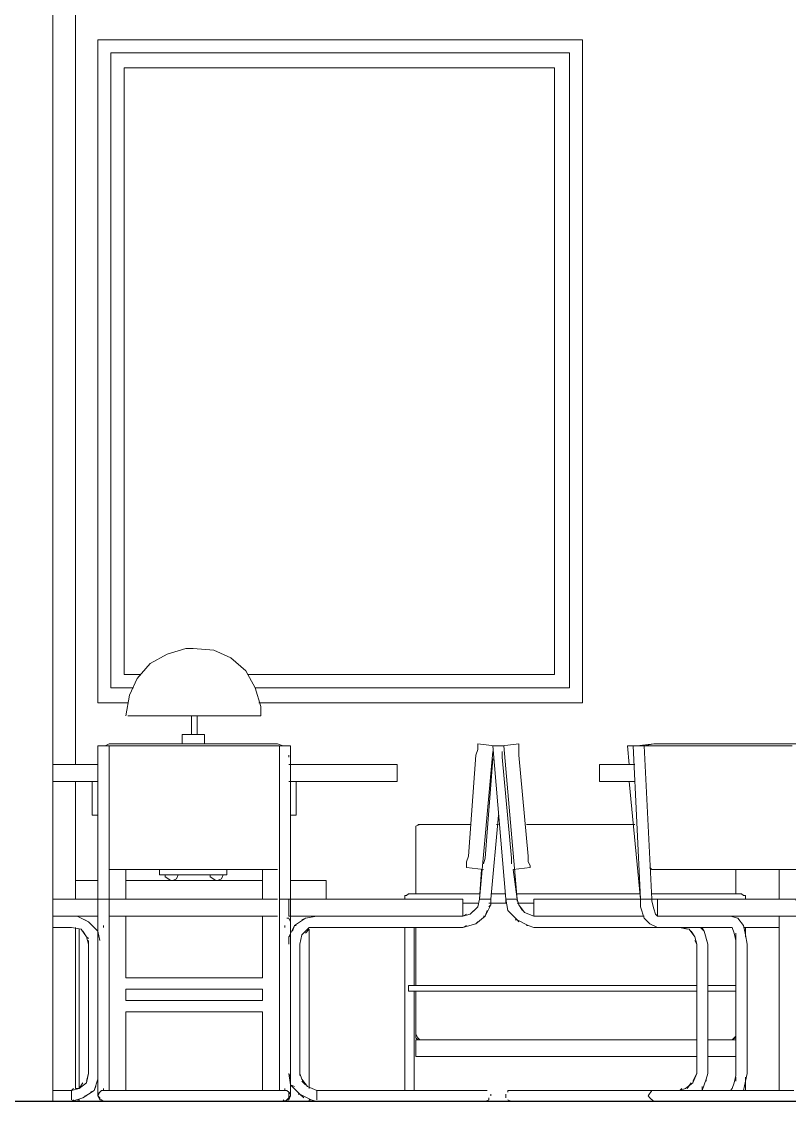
# Model space of a CAD drawing. Header units: millimetres. Extents: x -6983 to 114033, y -5968 to 36007.
# Drawn here: x 81509 to 83245, y 2094 to 4543 of the extents above; entities that cross this region are included whole.
import ezdxf

# ---------------------------------------------------------------- set-up
doc = ezdxf.new("R2010")
doc.units = ezdxf.units.MM
doc.layers.add('PDF _Геометрия', color=7, linetype='Continuous')

msp = doc.modelspace()

# ---------------------------------------------------------------- linework, layer by layer
at = {"layer": 'PDF _Геометрия', "lineweight": 18}
for points in [[(81579.3, 5526.8), (81579.3, 2102.1)], [(81748.6, 3003.8), (81680.9, 3003.8), (81680.9, 4502.4), (82777.3, 4502.4), (82777.3, 3003.8), (82044.9, 3003.8)]]:
    msp.add_lwpolyline(points, dxfattribs=at)
at = {"layer": 'PDF _Геометрия', "lineweight": 9}
for points in [[(81630.1, 5526.8), (81630.1, 2864.1)], [(82044.9, 3003.8), (82777.3, 3003.8), (82777.3, 4502.4), (81680.9, 4502.4), (81680.9, 3003.8), (81748.6, 3003.8)], [(81761.3, 3037.6), (81710.5, 3037.6), (81710.5, 4472.7), (82747.7, 4472.7), (82747.7, 3037.6), (82036.5, 3037.6)], [(81630.1, 2826), (81630.1, 2559.3)], [(81630.1, 2495.8), (81630.1, 2131.7)]]:
    msp.add_lwpolyline(points, dxfattribs=at)
for points in [[(81740.1, 4438.9), (82713.8, 4438.9), (81740.1, 4438.9), (81740.1, 3067.3), (81778.2, 3067.3), (81740.1, 3067.3)], [(82019.5, 3067.3), (82713.8, 3067.3), (82713.8, 4438.9), (82713.8, 3067.3)]]:
    msp.add_lwpolyline(points, close=True, dxfattribs=at)
at = {"layer": 'PDF _Геометрия', "color": 253, "lineweight": 9, "true_color": 0xababab}
for points in [[(81744.4, 2974.1), (81752.8, 3020.7), (81769.8, 3058.8), (81799.4, 3092.7), (81837.5, 3113.8), (81879.8, 3126.5), (81896.8, 3126.5), (81943.3, 3122.3), (81981.4, 3105.4), (82015.3, 3075.7), (82036.5, 3037.6), (82049.2, 2995.3), (82049.2, 2974.1), (82036.5, 2974.1), (82049.2, 2974.1)], [(81905.2, 2974.1), (81939.1, 2974.1), (81977.2, 2974.1), (82011.1, 2974.1), (82032.2, 2974.1), (82044.9, 2974.1), (82032.2, 2974.1), (82011.1, 2974.1), (81977.2, 2974.1), (81939.1, 2974.1), (81896.8, 2974.1), (81858.7, 2974.1), (81820.6, 2974.1), (81786.7, 2974.1), (81765.5, 2974.1), (81752.8, 2974.1), (81765.5, 2974.1), (81786.7, 2974.1), (81820.6, 2974.1), (81858.7, 2974.1), (81892.5, 2974.1)], [(81871.4, 2910.6), (81871.4, 2931.8), (81922.2, 2931.8), (81922.2, 2910.6)], [(81896.8, 2931.8), (81896.8, 2931.8)], [(81685.1, 2106.3), (81685.1, 2110.5), (81680.9, 2114.8), (81680.9, 2123.2), (81680.9, 2140.2), (81680.9, 2165.6), (81680.9, 2457.7), (81680.9, 2483.1), (81680.9, 2500), (81680.9, 2508.5), (81680.9, 2516.9), (81680.9, 2538.1), (81680.9, 2559.3), (81680.9, 2906.4), (81685.1, 2906.4), (81680.9, 2906.4)], [(81680.9, 2906.4), (81680.9, 2906.4)], [(81680.9, 2906.4), (81680.9, 2906.4)], [(81685.1, 2559.3), (81689.3, 2559.3), (81693.6, 2559.3), (81697.8, 2559.3), (81702, 2559.3), (81706.3, 2559.3), (81706.3, 2906.4), (81702, 2906.4), (81706.3, 2906.4)], [(82091.5, 2127.5), (82091.5, 2140.2), (82091.5, 2165.6), (82091.5, 2457.7), (82091.5, 2483.1), (82091.5, 2500), (82091.5, 2508.5), (82091.5, 2516.9), (82091.5, 2538.1), (82091.5, 2559.3), (82095.7, 2559.3), (82104.2, 2559.3), (82100, 2559.3), (82095.7, 2559.3), (82091.5, 2559.3), (82091.5, 2906.4), (82087.3, 2906.4), (81706.3, 2906.4), (81702, 2906.4), (81693.6, 2906.4), (81702, 2906.4)], [(81697.8, 2906.4), (81706.3, 2910.6), (82087.3, 2910.6), (82100, 2906.4)], [(81706.3, 2906.4), (81706.3, 2906.4)], [(81706.3, 2906.4), (81706.3, 2906.4)], [(81706.3, 2906.4), (81706.3, 2906.4)], [(81706.3, 2906.4), (81706.3, 2906.4)], [(82091.5, 2906.4), (82091.5, 2906.4)], [(82091.5, 2906.4), (82091.5, 2906.4)], [(82091.5, 2906.4), (82091.5, 2906.4)], [(82091.5, 2906.4), (82091.5, 2906.4)], [(82138.1, 2559.3), (82125.4, 2559.3), (82116.9, 2559.3), (82116.9, 2906.4), (82112.7, 2906.4), (82116.9, 2906.4)], [(82116.9, 2906.4), (82116.9, 2906.4)], [(82116.9, 2906.4), (82116.9, 2906.4)], [(82578.3, 2906.4), (82582.6, 2906.4), (82586.8, 2906.4), (82595.3, 2906.4), (82586.8, 2906.4), (82582.6, 2906.4), (82578.3, 2906.4), (82574.1, 2906.4), (82578.3, 2906.4), (82574.1, 2906.4), (82578.3, 2906.4), (82574.1, 2906.4), (82578.3, 2906.4), (82582.6, 2906.4), (82578.3, 2906.4), (82582.6, 2906.4), (82578.3, 2906.4), (82540.2, 2910.6), (82540.2, 2906.4), (82540.2, 2897.9), (82536, 2885.2), (82519.1, 2656.6)], [(82536, 2885.2), (82540.2, 2897.9), (82540.2, 2906.4), (82540.2, 2910.6)], [(82548.7, 2627), (82544.5, 2559.3), (82540.2, 2542.3), (82544.5, 2559.3), (82574.1, 2893.7)], [(82565.6, 2550.8), (82603.7, 2550.8), (82603.7, 2559.3), (82574.1, 2906.4), (82578.3, 2906.4), (82582.6, 2906.4), (82586.8, 2906.4), (82595.3, 2906.4), (82586.8, 2906.4), (82582.6, 2906.4), (82578.3, 2906.4), (82574.1, 2906.4), (82603.7, 2559.3), (82608, 2559.3), (82612.2, 2559.3), (82616.4, 2559.3), (82620.7, 2559.3), (82624.9, 2559.3), (82629.1, 2559.3)], [(82574.1, 2906.4), (82574.1, 2906.4)], [(82574.1, 2906.4), (82574.1, 2906.4)], [(82633.4, 2546.6), (82629.1, 2559.3), (82599.5, 2906.4), (82595.3, 2906.4), (82633.4, 2910.6), (82633.4, 2906.4), (82633.4, 2897.9), (82633.4, 2885.2), (82654.5, 2656.6), (82654.5, 2643.9), (82658.8, 2635.5), (82658.8, 2631.2)], [(82595.3, 2906.4), (82595.3, 2906.4)], [(82595.3, 2906.4), (82595.3, 2906.4)], [(82595.3, 2906.4), (82595.3, 2906.4)], [(82595.3, 2906.4), (82595.3, 2906.4)], [(82616.4, 2639.7), (82616.4, 2652.4), (82595.3, 2881), (82595.3, 2893.7)], [(82633.4, 2885.2), (82633.4, 2897.9), (82633.4, 2906.4), (82633.4, 2910.6)], [(82878.9, 2906.4), (82878.9, 2906.4)], [(82891.6, 2906.4), (82895.8, 2906.4), (82900.1, 2906.4), (82895.8, 2906.4), (82891.6, 2906.4), (82908.5, 2559.3), (82908.5, 2542.3), (82917, 2516.9), (82929.7, 2504.2), (82946.6, 2495.8), (83111.7, 2495.8), (83044, 2495.8), (83111.7, 2495.8), (83115.9, 2495.8), (83120.2, 2483.1), (83124.4, 2466.1), (83124.4, 2457.7), (83124.4, 2466.1), (83124.4, 2457.7), (83124.4, 2165.6), (83124.4, 2161.3), (83124.4, 2165.6), (83124.4, 2161.3), (83120.2, 2144.4), (83115.9, 2131.7), (83111.7, 2127.5), (82946.6, 2127.5), (82938.2, 2127.5), (82946.6, 2127.5), (82963.6, 2127.5), (83230.2, 2127.5), (83255.6, 2127.5)], [(82891.6, 2906.4), (82891.6, 2906.4)], [(82891.6, 2906.4), (82891.6, 2906.4)], [(83251.4, 2906.4), (82921.2, 2906.4), (82917, 2906.4), (82912.8, 2906.4), (82908.5, 2906.4), (82900.1, 2906.4), (82938.2, 2910.6), (82917, 2906.4), (82933.9, 2559.3), (82929.7, 2559.3), (82925.5, 2559.3), (82921.2, 2559.3), (82917, 2559.3), (82912.8, 2559.3), (82908.5, 2559.3), (82912.8, 2559.3)], [(82900.1, 2906.4), (82900.1, 2906.4)], [(82900.1, 2906.4), (82900.1, 2906.4)], [(82900.1, 2906.4), (82900.1, 2906.4)], [(82900.1, 2906.4), (82904.3, 2906.4)], [(82900.1, 2906.4), (82900.1, 2906.4)], [(82900.1, 2906.4), (82904.3, 2906.4)], [(82904.3, 2906.4), (82908.5, 2906.4), (82917, 2906.4)], [(82917, 2906.4), (82917, 2906.4)], [(82917, 2906.4), (82917, 2906.4)], [(82917, 2906.4), (82917, 2906.4)], [(82917, 2906.4), (82917, 2906.4)], [(82938.2, 2910.6), (82942.4, 2910.6), (83272.6, 2910.6), (83281, 2906.4), (83289.5, 2897.9), (83293.7, 2885.2), (83302.2, 2656.6), (83302.2, 2643.9), (83293.7, 2635.5), (83285.3, 2631.2), (83268.3, 2627)], [(81680.9, 2885.2), (81680.9, 2881)], [(82112.7, 2881), (82112.7, 2885.2)], [(82574.1, 2876.8), (82557.2, 2652.4), (82552.9, 2639.7)], [(82358.2, 2864.1), (82349.7, 2864.1), (82358.2, 2864.1), (82358.2, 2826), (82349.7, 2826), (82332.8, 2826), (82303.2, 2826), (82260.8, 2826), (82210, 2826), (82150.8, 2826), (82112.7, 2826), (82129.6, 2826), (82129.6, 2749.8), (82116.9, 2749.8)], [(82815.4, 2864.1), (82823.9, 2864.1), (82815.4, 2864.1), (82815.4, 2826), (82823.9, 2826), (82840.8, 2826), (82823.9, 2826), (82815.4, 2826)], [(81680.9, 2749.8), (81668.2, 2749.8), (81668.2, 2826), (81680.9, 2826), (81647, 2826), (81587.7, 2826), (81579.3, 2826), (81587.7, 2826), (81647, 2826)], [(82150.8, 2826), (82210, 2826), (82260.8, 2826), (82303.2, 2826), (82332.8, 2826), (82349.7, 2826), (82358.2, 2826)], [(82667.2, 2521.2), (82679.9, 2521.2), (82692.6, 2521.2), (82917, 2521.2), (82667.2, 2521.2), (82646.1, 2529.6), (82667.2, 2521.2), (82667.2, 2559.3), (82679.9, 2559.3), (82692.6, 2559.3), (82908.5, 2559.3), (82883.1, 2826), (82908.5, 2559.3)], [(82565.6, 2542.3), (82569.9, 2546.6), (82569.9, 2559.3), (82586.8, 2749.8), (82569.9, 2559.3), (82565.6, 2559.3), (82561.4, 2559.3), (82552.9, 2559.3), (82548.7, 2559.3), (82544.5, 2559.3)], [(82404.8, 2728.6), (82409, 2728.6), (82523.3, 2728.6), (82409, 2728.6), (82400.5, 2724.4), (82400.5, 2720.1), (82400.5, 2572), (82400.5, 2720.1), (82400.5, 2724.4)], [(82629.1, 2555), (82629.1, 2559.3), (82620.7, 2627), (82658.8, 2631.2), (82658.8, 2635.5), (82654.5, 2643.9), (82654.5, 2656.6)], [(81706.3, 2627), (82087.3, 2627)], [(81973, 2627), (81973, 2614.3), (81820.6, 2614.3), (81820.6, 2627)], [(82514.8, 2631.2), (82514.8, 2635.5), (82514.8, 2631.2), (82552.9, 2627)], [(82929.7, 2631.2), (82933.9, 2627), (83259.9, 2627)], [(82997.4, 2559.3), (83221.8, 2559.3), (83221.8, 2627), (83221.8, 2559.3)], [(81651.2, 2601.6), (81680.9, 2601.6)], [(81744.4, 2601.6), (82053.4, 2601.6)], [(81850.2, 2601.6), (81846, 2601.6), (81850.2, 2601.6), (81846, 2601.6), (81833.3, 2610.1), (81833.3, 2614.3), (81837.5, 2614.3), (81833.3, 2614.3), (81837.5, 2614.3), (81833.3, 2614.3), (81833.3, 2610.1), (81846, 2601.6)], [(81858.7, 2614.3), (81846, 2614.3), (81837.5, 2614.3)], [(81846, 2601.6), (81846, 2601.6)], [(81846, 2601.6), (81846, 2601.6)], [(81846, 2601.6), (81846, 2601.6)], [(81951.8, 2601.6), (81947.6, 2601.6), (81951.8, 2601.6), (81947.6, 2601.6), (81934.9, 2610.1), (81934.9, 2614.3), (81939.1, 2614.3), (81934.9, 2614.3), (81939.1, 2614.3), (81934.9, 2614.3), (81934.9, 2610.1), (81947.6, 2601.6)], [(81960.3, 2614.3), (81947.6, 2614.3), (81939.1, 2614.3)], [(81947.6, 2601.6), (81947.6, 2601.6)], [(81947.6, 2601.6), (81947.6, 2601.6)], [(81947.6, 2601.6), (81947.6, 2601.6)], [(82197.3, 2559.3), (82197.3, 2601.6), (82193.1, 2601.6), (82184.6, 2601.6), (82167.7, 2601.6), (82146.5, 2601.6), (82116.9, 2601.6)], [(82146.5, 2601.6), (82167.7, 2601.6), (82184.6, 2601.6), (82193.1, 2601.6), (82197.3, 2601.6)], [(81706.3, 2559.3), (81702, 2559.3), (81693.6, 2559.3), (81689.3, 2559.3), (81685.1, 2559.3), (81680.9, 2559.3), (81672.4, 2559.3), (81659.7, 2559.3), (81579.3, 2559.3)], [(81659.7, 2559.3), (81672.4, 2559.3), (81680.9, 2559.3)], [(81680.9, 2559.3), (81680.9, 2559.3)], [(81680.9, 2559.3), (81680.9, 2559.3)], [(81685.1, 2559.3), (81685.1, 2559.3)], [(82087.3, 2559.3), (81706.3, 2559.3), (81706.3, 2533.9), (81706.3, 2516.9), (81706.3, 2508.5), (81706.3, 2504.2), (81706.3, 2487.3), (81706.3, 2461.9), (81706.3, 2457.7), (81706.3, 2165.6), (81706.3, 2144.4), (81706.3, 2127.5)], [(81706.3, 2559.3), (81706.3, 2559.3)], [(81706.3, 2559.3), (81706.3, 2559.3)], [(81706.3, 2559.3), (81706.3, 2559.3)], [(81706.3, 2559.3), (81706.3, 2559.3)], [(82091.5, 2559.3), (82091.5, 2559.3)], [(82091.5, 2559.3), (82091.5, 2559.3)], [(82091.5, 2559.3), (82091.5, 2559.3)], [(82116.9, 2559.3), (82112.7, 2559.3), (82112.7, 2521.2), (82116.9, 2521.2), (82125.4, 2521.2), (82138.1, 2521.2), (82481, 2521.2), (82493.7, 2521.2), (82502.1, 2521.2), (82506.4, 2521.2), (82506.4, 2559.3), (82502.1, 2559.3), (82493.7, 2559.3), (82481, 2559.3)], [(82112.7, 2559.3), (82112.7, 2559.3)], [(82116.9, 2508.5), (82116.9, 2516.9), (82116.9, 2533.9), (82116.9, 2559.3), (82125.4, 2559.3), (82138.1, 2559.3), (82481, 2559.3), (82493.7, 2559.3), (82502.1, 2559.3), (82506.4, 2559.3)], [(82116.9, 2559.3), (82116.9, 2559.3)], [(82116.9, 2559.3), (82116.9, 2559.3)], [(82116.9, 2559.3), (82116.9, 2559.3)], [(82116.9, 2559.3), (82116.9, 2559.3)], [(82116.9, 2559.3), (82116.9, 2559.3)], [(82544.5, 2572), (82387.8, 2572), (82400.5, 2572)], [(82387.8, 2572), (82387.8, 2572)], [(82387.8, 2572), (82387.8, 2572)], [(82506.4, 2550.8), (82540.2, 2550.8)], [(82536, 2504.2), (82557.2, 2521.2), (82569.9, 2546.6), (82569.9, 2559.3)], [(82552.9, 2559.3), (82552.9, 2559.3)], [(82565.6, 2559.3), (82565.6, 2559.3)], [(82603.7, 2572), (82569.9, 2572)], [(82569.9, 2559.3), (82569.9, 2559.3)], [(82569.9, 2559.3), (82569.9, 2559.3)], [(82603.7, 2559.3), (82608, 2533.9), (82616.4, 2525.4)], [(82603.7, 2559.3), (82603.7, 2559.3)], [(82603.7, 2559.3), (82603.7, 2559.3)], [(82603.7, 2559.3), (82603.7, 2559.3)], [(82908.5, 2572), (82629.1, 2572)], [(82629.1, 2550.8), (82667.2, 2550.8)], [(82667.2, 2559.3), (82667.2, 2559.3)], [(82667.2, 2559.3), (82667.2, 2559.3)], [(82667.2, 2559.3), (82679.9, 2559.3), (82692.6, 2559.3)], [(82908.5, 2559.3), (82908.5, 2559.3)], [(82908.5, 2559.3), (82908.5, 2559.3)], [(82912.8, 2559.3), (82912.8, 2559.3)], [(82925.5, 2559.3), (82921.2, 2559.3)], [(82929.7, 2559.3), (82925.5, 2559.3)], [(82933.9, 2559.3), (82929.7, 2559.3)], [(83124.4, 2572), (83137.1, 2572), (82933.9, 2572)], [(82933.9, 2555), (82933.9, 2559.3)], [(82933.9, 2559.3), (82933.9, 2559.3)], [(82933.9, 2559.3), (82933.9, 2559.3)], [(82933.9, 2559.3), (82933.9, 2559.3)], [(83035.5, 2559.3), (83048.2, 2559.3), (83056.7, 2559.3), (83060.9, 2559.3), (83056.7, 2559.3), (83048.2, 2559.3), (83035.5, 2559.3), (82933.9, 2559.3)], [(82938.2, 2538.1), (82933.9, 2555)], [(82946.6, 2559.3), (82946.6, 2559.3)], [(82946.6, 2559.3), (82946.6, 2559.3)], [(83268.3, 2521.2), (82959.3, 2521.2), (82946.6, 2521.2), (82946.6, 2559.3), (82959.3, 2559.3), (83259.9, 2559.3), (83264.1, 2542.3), (83268.3, 2516.9), (83281, 2504.2), (83298, 2495.8), (83463.1, 2495.8), (83467.3, 2495.8), (83471.5, 2483.1), (83475.8, 2466.1), (83475.8, 2457.7), (83475.8, 2165.6), (83475.8, 2161.3), (83471.5, 2144.4), (83467.3, 2131.7), (83463.1, 2127.5), (83425, 2127.5), (83403.8, 2127.5), (83382.6, 2127.5), (83374.2, 2127.5)], [(83154, 2559.3), (83141.3, 2559.3), (83128.6, 2559.3), (83120.2, 2559.3)], [(83137.1, 2572), (83137.1, 2572)], [(83137.1, 2572), (83137.1, 2572)], [(82514.8, 2525.4), (82506.4, 2521.2), (82176.2, 2521.2)], [(82523.3, 2525.4), (82506.4, 2521.2)], [(82536, 2538.1), (82523.3, 2525.4), (82540.2, 2542.3)], [(82552.9, 2521.2), (82557.2, 2521.2), (82561.4, 2533.9)], [(82608, 2533.9), (82608, 2533.9)], [(82650.3, 2500), (82654.5, 2500), (82667.2, 2495.8), (82654.5, 2500), (82629.1, 2512.7), (82608, 2533.9)], [(82641.8, 2533.9), (82633.4, 2546.6), (82646.1, 2529.6)], [(82942.4, 2525.4), (82938.2, 2538.1)], [(82946.6, 2521.2), (82942.4, 2525.4)], [(81685.1, 2466.1), (81680.9, 2487.3), (81659.7, 2508.5), (81634.3, 2521.2), (81621.6, 2521.2), (81579.3, 2521.2), (81659.7, 2521.2), (81672.4, 2521.2), (81680.9, 2521.2), (81672.4, 2521.2), (81659.7, 2521.2)], [(81642.8, 2516.9), (81634.3, 2521.2), (81621.6, 2521.2)], [(81638.5, 2521.2), (81638.5, 2521.2)], [(81638.5, 2521.2), (81638.5, 2521.2)], [(81663.9, 2504.2), (81659.7, 2508.5), (81651.2, 2512.7)], [(81680.9, 2508.5), (81680.9, 2508.5)], [(81680.9, 2508.5), (81680.9, 2508.5)], [(82087.3, 2521.2), (81706.3, 2521.2)], [(82091.5, 2508.5), (82091.5, 2508.5)], [(82091.5, 2508.5), (82091.5, 2508.5)], [(82108.4, 2516.9), (82112.7, 2516.9), (82116.9, 2508.5), (82116.9, 2504.2), (82116.9, 2487.3), (82116.9, 2461.9), (82116.9, 2457.7), (82116.9, 2165.6), (82116.9, 2144.4), (82116.9, 2123.2), (82116.9, 2114.8), (82112.7, 2110.5), (82108.4, 2106.3), (82112.7, 2106.3), (82116.9, 2114.8), (82116.9, 2119), (82112.7, 2123.2), (82108.4, 2127.5), (82112.7, 2123.2), (82112.7, 2114.8), (82112.7, 2110.5)], [(82112.7, 2521.2), (82116.9, 2521.2), (82125.4, 2521.2), (82138.1, 2521.2)], [(82112.7, 2521.2), (82112.7, 2521.2)], [(82112.7, 2521.2), (82112.7, 2521.2)], [(82116.9, 2478.8), (82112.7, 2474.6), (82112.7, 2457.7), (82112.7, 2474.6), (82125.4, 2500), (82150.8, 2516.9)], [(82129.6, 2500), (82125.4, 2500), (82121.1, 2487.3)], [(82142.3, 2512.7), (82150.8, 2516.9), (82176.2, 2521.2), (82167.7, 2521.2)], [(82142.3, 2478.8), (82159.2, 2495.8), (82176.2, 2495.8), (82506.4, 2495.8), (82536, 2504.2), (82540.2, 2508.5)], [(82159.2, 2521.2), (82159.2, 2521.2)], [(82159.2, 2521.2), (82159.2, 2521.2)], [(82167.7, 2495.8), (82176.2, 2495.8), (82506.4, 2495.8), (82514.8, 2500)], [(82624.9, 2512.7), (82629.1, 2512.7), (82633.4, 2508.5)], [(82667.2, 2521.2), (82667.2, 2521.2)], [(83111.7, 2521.2), (82946.6, 2521.2)], [(83111.7, 2521.2), (83128.6, 2516.9)], [(83120.2, 2521.2), (83128.6, 2521.2), (83141.3, 2521.2), (83154, 2521.2)], [(83128.6, 2516.9), (83141.3, 2500)], [(83141.3, 2500), (83145.6, 2478.8)], [(83221.8, 2381.5), (83221.8, 2521.2), (83221.8, 2127.5), (83221.8, 2305.3)], [(81642.8, 2491.5), (81621.6, 2495.8), (81579.3, 2495.8), (81621.6, 2495.8), (81642.8, 2491.5), (81655.5, 2474.6), (81659.7, 2470.4)], [(81647, 2487.3), (81655.5, 2474.6), (81659.7, 2457.7), (81659.7, 2165.6), (81655.5, 2144.4), (81638.5, 2131.7), (81630.1, 2131.7)], [(81676.6, 2491.5), (81672.4, 2495.8)], [(81680.9, 2470.4), (81680.9, 2474.6)], [(82138.1, 2161.3), (82138.1, 2165.6), (82138.1, 2457.7), (82142.3, 2478.8), (82138.1, 2457.7), (82138.1, 2165.6), (82142.3, 2152.9), (82155, 2135.9)], [(82150.8, 2483.1), (82159.2, 2491.5)], [(82400.5, 2364.5), (82396.3, 2364.5), (82396.3, 2495.8), (82396.3, 2364.5)], [(83022.8, 2487.3), (83031.3, 2474.6), (83018.6, 2491.5), (82997.4, 2495.8), (82667.2, 2495.8), (82997.4, 2495.8), (83014.3, 2491.5)], [(83001.6, 2131.7), (82997.4, 2127.5), (83010.1, 2131.7), (83027, 2144.4), (83035.5, 2165.6), (83035.5, 2457.7), (83031.3, 2474.6)], [(83052.4, 2487.3), (83044, 2495.8)], [(83048.2, 2495.8), (83052.4, 2487.3), (83060.9, 2457.7), (83060.9, 2165.6), (83056.7, 2152.9), (83060.9, 2165.6), (83060.9, 2457.7), (83056.7, 2470.4)], [(83145.6, 2478.8), (83149.8, 2457.7)], [(81659.7, 2466.1), (81659.7, 2457.7), (81659.7, 2165.6), (81655.5, 2148.6)], [(83031.3, 2466.1), (83035.5, 2457.7), (83035.5, 2165.6), (83027, 2148.6)], [(83149.8, 2165.6), (83149.8, 2457.7)], [(83035.5, 2364.5), (82387.8, 2364.5), (82383.6, 2364.5), (82383.6, 2360.3), (82383.6, 2356.1), (82383.6, 2351.8), (82387.8, 2351.8), (82392.1, 2351.8), (82387.8, 2351.8), (83035.5, 2351.8)], [(82383.6, 2356.1), (82383.6, 2356.1)], [(82387.8, 2364.5), (82387.8, 2364.5)], [(82387.8, 2364.5), (82387.8, 2364.5)], [(82387.8, 2351.8), (82387.8, 2351.8)], [(82387.8, 2351.8), (82387.8, 2351.8)], [(82396.3, 2351.8), (82396.3, 2127.5), (82396.3, 2351.8), (82400.5, 2351.8)], [(82409, 2241.8), (82404.8, 2246), (82400.5, 2254.5), (82400.5, 2351.8), (82400.5, 2250.2), (82400.5, 2246), (82404.8, 2241.8), (82400.5, 2246), (82400.5, 2250.2), (82400.5, 2351.8), (82400.5, 2254.5)], [(83124.4, 2364.5), (83060.9, 2364.5)], [(83060.9, 2351.8), (83124.4, 2351.8)], [(83124.4, 2246), (83124.4, 2254.5), (83124.4, 2351.8), (83124.4, 2254.5), (83124.4, 2351.8), (83124.4, 2254.5), (83124.4, 2246), (83115.9, 2241.8), (83120.2, 2246), (83124.4, 2250.2), (83120.2, 2246), (83115.9, 2241.8), (83060.9, 2241.8), (83124.4, 2241.8), (83124.4, 2203.7), (83060.9, 2203.7)], [(83221.8, 2330.7), (83221.8, 2356.1)], [(82404.8, 2246), (82409, 2241.8), (83035.5, 2241.8), (82400.5, 2241.8), (82400.5, 2203.7), (83035.5, 2203.7)], [(83115.9, 2241.8), (83115.9, 2241.8)], [(81680.9, 2165.6), (81680.9, 2165.6)], [(82091.5, 2165.6), (82091.5, 2165.6)], [(82125.4, 2135.9), (82116.9, 2140.2), (82112.7, 2165.6), (82116.9, 2157.1)], [(83145.6, 2148.6), (83149.8, 2165.6)], [(81625.8, 2131.7), (81621.6, 2127.5), (81579.3, 2127.5), (81621.6, 2127.5)], [(81625.8, 2106.3), (81621.6, 2102.1), (81647, 2110.5), (81672.4, 2127.5), (81680.9, 2152.9), (81680.9, 2144.4)], [(81647, 2144.4), (81638.5, 2131.7), (81621.6, 2127.5), (81621.6, 2123.2), (81621.6, 2119), (81621.6, 2114.8), (81621.6, 2106.3)], [(81663.9, 2123.2), (81672.4, 2127.5), (81676.6, 2135.9)], [(82159.2, 2106.3), (82163.5, 2106.3), (82176.2, 2102.1), (82163.5, 2106.3), (82138.1, 2119), (82116.9, 2140.2)], [(82150.8, 2140.2), (82142.3, 2148.6)], [(83022.8, 2144.4), (83014.3, 2131.7)], [(83056.7, 2148.6), (83056.7, 2152.9), (83048.2, 2127.5), (83048.2, 2135.9)], [(83141.3, 2127.5), (83145.6, 2148.6)], [(81651.2, 2114.8), (81655.5, 2114.8)], [(82104.2, 2127.5), (82108.4, 2127.5), (82104.2, 2127.5), (82100, 2127.5), (82095.7, 2127.5), (82078.8, 2127.5), (82053.4, 2127.5), (82049.2, 2127.5), (81744.4, 2127.5), (81723.2, 2127.5), (81702, 2127.5), (81697.8, 2127.5), (81693.6, 2127.5), (81689.3, 2127.5), (81685.1, 2123.2), (81680.9, 2119), (81680.9, 2114.8), (81685.1, 2110.5)], [(81693.6, 2102.1), (81689.3, 2106.3), (81693.6, 2102.1), (81689.3, 2106.3), (81685.1, 2106.3), (81680.9, 2114.8), (81685.1, 2123.2)], [(81680.9, 2114.8), (81680.9, 2114.8)], [(81685.1, 2123.2), (81685.1, 2123.2)], [(81693.6, 2127.5), (81697.8, 2127.5), (81693.6, 2127.5), (81689.3, 2127.5)], [(82116.9, 2114.8), (82116.9, 2114.8)], [(82116.9, 2114.8), (82116.9, 2114.8)], [(82133.8, 2119), (82138.1, 2119), (82146.5, 2110.5)], [(82561.4, 2127.5), (82557.2, 2127.5), (82552.9, 2127.5), (82536, 2127.5), (82510.6, 2127.5), (82506.4, 2127.5), (82176.2, 2127.5), (82176.2, 2123.2), (82176.2, 2119), (82176.2, 2114.8), (82176.2, 2106.3)], [(82176.2, 2127.5), (82506.4, 2127.5), (82531.8, 2127.5), (82548.7, 2127.5)], [(82176.2, 2127.5), (82176.2, 2127.5)], [(82176.2, 2127.5), (82176.2, 2127.5)], [(82176.2, 2127.5), (82176.2, 2127.5)], [(82176.2, 2127.5), (82176.2, 2127.5)], [(82565.6, 2110.5), (82565.6, 2106.3), (82557.2, 2102.1)], [(82569.9, 2119), (82569.9, 2114.8)], [(82569.9, 2114.8), (82569.9, 2114.8)], [(82603.7, 2110.5), (82603.7, 2114.8), (82603.7, 2119)], [(82620.7, 2127.5), (82637.6, 2127.5), (82663, 2127.5), (82667.2, 2127.5), (82997.4, 2127.5), (82667.2, 2127.5), (82641.8, 2127.5), (82624.9, 2127.5), (82616.4, 2127.5), (82608, 2127.5), (82608, 2123.2)], [(82616.4, 2127.5), (82616.4, 2127.5)], [(82925.5, 2127.5), (82942.4, 2127.5), (82967.8, 2127.5), (82972, 2127.5), (83001.6, 2127.5), (82972, 2127.5), (82946.6, 2127.5), (82929.7, 2127.5), (82921.2, 2127.5)], [(82921.2, 2127.5), (82921.2, 2127.5)], [(82938.2, 2102.1), (82946.6, 2102.1), (82938.2, 2102.1), (82929.7, 2110.5), (82925.5, 2114.8), (82933.9, 2127.5), (82938.2, 2127.5)], [(82938.2, 2127.5), (82938.2, 2127.5)], [(82946.6, 2127.5), (82946.6, 2127.5)], [(82997.4, 2127.5), (82997.4, 2127.5)], [(82997.4, 2127.5), (82997.4, 2127.5)], [(82997.4, 2127.5), (82997.4, 2127.5)], [(82997.4, 2127.5), (82997.4, 2127.5)], [(83107.5, 2127.5), (83111.7, 2127.5), (83115.9, 2127.5)], [(83230.2, 2127.5), (83230.2, 2127.5)], [(81621.6, 2106.3), (81621.6, 2106.3)], [(81621.6, 2102.1), (81621.6, 2102.1)], [(81621.6, 2102.1), (81621.6, 2102.1)], [(81621.6, 2102.1), (81621.6, 2102.1)], [(81621.6, 2102.1), (81621.6, 2102.1)], [(81634.3, 2106.3), (81638.5, 2106.3)], [(81638.5, 2102.1), (81638.5, 2106.3), (81638.5, 2102.1), (81642.8, 2102.1), (81651.2, 2102.1), (81668.2, 2102.1), (81685.1, 2102.1), (81693.6, 2102.1), (81719, 2102.1), (81744.4, 2102.1), (81731.7, 2102.1)], [(81697.8, 2102.1), (81693.6, 2102.1), (81702, 2102.1), (81719, 2102.1)], [(81744.4, 2102.1), (82049.2, 2102.1), (82074.6, 2102.1), (82095.7, 2102.1), (82100, 2102.1), (82104.2, 2102.1), (82108.4, 2106.3)], [(81744.4, 2102.1), (81744.4, 2102.1)], [(82159.2, 2102.1), (82155, 2102.1), (82146.5, 2102.1), (82129.6, 2102.1), (82112.7, 2102.1), (82104.2, 2102.1), (82053.4, 2102.1)], [(82176.2, 2106.3), (82176.2, 2106.3)], [(82176.2, 2102.1), (82176.2, 2102.1)], [(82176.2, 2102.1), (82176.2, 2102.1)], [(82176.2, 2102.1), (82176.2, 2102.1)], [(82176.2, 2102.1), (82176.2, 2102.1)], [(82396.3, 2102.1), (82392.1, 2102.1), (82387.8, 2102.1), (82379.4, 2102.1), (82375.1, 2102.1)], [(82379.4, 2102.1), (82379.4, 2102.1)], [(82396.3, 2102.1), (82396.3, 2102.1)], [(82616.4, 2102.1), (82608, 2106.3)], [(83251.4, 2102.1), (83230.2, 2102.1), (82963.6, 2102.1), (82946.6, 2102.1), (83111.7, 2102.1), (83115.9, 2102.1)], [(82997.4, 2102.1), (82997.4, 2102.1)], [(82997.4, 2102.1), (82997.4, 2102.1)], [(82997.4, 2102.1), (82997.4, 2102.1)], [(82997.4, 2102.1), (82997.4, 2102.1)], [(83111.7, 2102.1), (83107.5, 2102.1)], [(83145.6, 2102.1), (83141.3, 2102.1), (83137.1, 2102.1), (83132.9, 2102.1), (83128.6, 2102.1), (83124.4, 2102.1)], [(83145.6, 2102.1), (83145.6, 2102.1)], [(83242.9, 2102.1), (83221.8, 2102.1)]]:
    msp.add_lwpolyline(points, dxfattribs=at)
for points in [[(81854.4, 2974.1), (81816.3, 2974.1), (81782.5, 2974.1), (81761.3, 2974.1), (81748.6, 2974.1), (81761.3, 2974.1), (81782.5, 2974.1), (81816.3, 2974.1)], [(81854.4, 2974.1), (81892.5, 2974.1), (81892.5, 2931.8), (81896.8, 2931.8), (81901, 2931.8), (81905.2, 2931.8), (81905.2, 2974.1), (81943.3, 2974.1), (81896.8, 2974.1)], [(81943.3, 2974.1), (81981.4, 2974.1), (82015.3, 2974.1), (82036.5, 2974.1), (82015.3, 2974.1), (81981.4, 2974.1)], [(81693.6, 2906.4), (81689.3, 2906.4), (81685.1, 2906.4), (81689.3, 2906.4)], [(82104.2, 2906.4), (82095.7, 2906.4), (82091.5, 2906.4), (82095.7, 2906.4)], [(82104.2, 2906.4), (82108.4, 2906.4), (82112.7, 2906.4), (82108.4, 2906.4)], [(82900.1, 2906.4), (82891.6, 2906.4), (82887.4, 2906.4), (82883.1, 2906.4), (82878.9, 2906.4), (82883.1, 2864.1), (82878.9, 2906.4), (82883.1, 2906.4), (82887.4, 2906.4), (82891.6, 2906.4)], [(82878.9, 2906.4), (82883.1, 2906.4), (82887.4, 2906.4), (82883.1, 2906.4)], [(82887.4, 2906.4), (82891.6, 2906.4), (82900.1, 2906.4), (82891.6, 2906.4)], [(81579.3, 2864.1), (81587.7, 2864.1), (81647, 2864.1), (81680.9, 2864.1), (81647, 2864.1), (81587.7, 2864.1)], [(82112.7, 2864.1), (82150.8, 2864.1), (82210, 2864.1), (82260.8, 2864.1), (82303.2, 2864.1), (82332.8, 2864.1), (82349.7, 2864.1), (82332.8, 2864.1), (82303.2, 2864.1), (82260.8, 2864.1), (82210, 2864.1), (82150.8, 2864.1)], [(82895.8, 2864.1), (82870.4, 2864.1), (82840.8, 2864.1), (82823.9, 2864.1), (82840.8, 2864.1), (82870.4, 2864.1)], [(82895.8, 2826), (82870.4, 2826), (82840.8, 2826), (82870.4, 2826)], [(82582.6, 2728.6), (82586.8, 2728.6)], [(82650.3, 2728.6), (82895.8, 2728.6)], [(82519.1, 2656.6), (82514.8, 2643.9), (82514.8, 2635.5), (82514.8, 2643.9)], [(81744.4, 2627), (81744.4, 2559.3)], [(82053.4, 2627), (82053.4, 2559.3)], [(83124.4, 2627), (83124.4, 2572)], [(83124.4, 2627), (83124.4, 2572)], [(81651.2, 2601.6), (81630.1, 2601.6)], [(81850.2, 2601.6), (81858.7, 2605.8), (81862.9, 2614.3), (81858.7, 2614.3), (81862.9, 2614.3), (81858.7, 2605.8)], [(81858.7, 2614.3), (81862.9, 2614.3)], [(81951.8, 2601.6), (81960.3, 2605.8), (81964.5, 2614.3), (81960.3, 2614.3), (81964.5, 2614.3), (81960.3, 2605.8)], [(81960.3, 2614.3), (81964.5, 2614.3)], [(82104.2, 2559.3), (82108.4, 2559.3), (82112.7, 2559.3), (82108.4, 2559.3)], [(82387.8, 2572), (82383.6, 2572), (82379.4, 2567.7), (82375.1, 2567.7), (82375.1, 2559.3), (82375.1, 2567.7), (82379.4, 2567.7), (82383.6, 2572)], [(82997.4, 2559.3), (82984.7, 2559.3), (82976.2, 2559.3), (82972, 2559.3), (82976.2, 2559.3), (82984.7, 2559.3)], [(83132.9, 2572), (83137.1, 2572), (83141.3, 2567.7), (83145.6, 2567.7), (83145.6, 2559.3), (83145.6, 2567.7), (83141.3, 2567.7), (83137.1, 2572)], [(81693.6, 2500), (81693.6, 2495.8)], [(81744.4, 2521.2), (81744.4, 2381.5)], [(82053.4, 2521.2), (82053.4, 2381.5)], [(82104.2, 2495.8), (82104.2, 2500)], [(83111.7, 2521.2), (83221.8, 2521.2)], [(81638.5, 2131.7), (81638.5, 2491.5)], [(82159.2, 2491.5), (82159.2, 2131.7)], [(82375.1, 2127.5), (82375.1, 2495.8)], [(82400.5, 2364.5), (82400.5, 2466.1), (82400.5, 2364.5), (82400.5, 2495.8)], [(83001.6, 2495.8), (82972, 2495.8)], [(83124.4, 2483.1), (83124.4, 2364.5)], [(83124.4, 2483.1), (83124.4, 2364.5)], [(83124.4, 2470.4), (83124.4, 2478.8)], [(83221.8, 2495.8), (83141.3, 2495.8)], [(83145.6, 2495.8), (83145.6, 2474.6)], [(82053.4, 2381.5), (81744.4, 2381.5)], [(81744.4, 2356.1), (81744.4, 2330.7)], [(82053.4, 2356.1), (81744.4, 2356.1)], [(82053.4, 2356.1), (82053.4, 2330.7)], [(82392.1, 2364.5), (82387.8, 2364.5)], [(82053.4, 2330.7), (81744.4, 2330.7)], [(81744.4, 2305.3), (81744.4, 2127.5)], [(82053.4, 2305.3), (81744.4, 2305.3)], [(82053.4, 2305.3), (82053.4, 2127.5)], [(83124.4, 2148.6), (83124.4, 2157.1)], [(83145.6, 2157.1), (83145.6, 2127.5)], [(81693.6, 2131.7), (81693.6, 2127.5)], [(82104.2, 2127.5), (82104.2, 2131.7)], [(82155, 2135.9), (82176.2, 2127.5)], [(83044, 2127.5), (83111.7, 2127.5)], [(83141.3, 2127.5), (83221.8, 2127.5)], [(81621.6, 2102.1), (81579.3, 2102.1)], [(82108.4, 2106.3), (82104.2, 2102.1), (82100, 2106.3), (82104.2, 2102.1)], [(82159.2, 2106.3), (82159.2, 2102.1)], [(82506.4, 2102.1), (82176.2, 2102.1), (82506.4, 2102.1), (82531.8, 2102.1), (82548.7, 2102.1), (82557.2, 2102.1), (82552.9, 2102.1), (82536, 2102.1), (82510.6, 2102.1)], [(82663, 2102.1), (82667.2, 2102.1), (82997.4, 2102.1), (82667.2, 2102.1), (82641.8, 2102.1), (82624.9, 2102.1), (82616.4, 2102.1), (82620.7, 2102.1), (82637.6, 2102.1)], [(82942.4, 2102.1), (82967.8, 2102.1), (82972, 2102.1), (83221.8, 2102.1), (82972, 2102.1), (82946.6, 2102.1), (82929.7, 2102.1), (82921.2, 2102.1), (82925.5, 2102.1)]]:
    msp.add_lwpolyline(points, close=True, dxfattribs=at)
at = {"layer": 'PDF _Геометрия', "lineweight": 30}
msp.add_lwpolyline([(85880.3, 2034.3), (85880.3, 2102.1), (76880.3, 2102.1)], dxfattribs=at)

doc.saveas('drawing.dxf')
